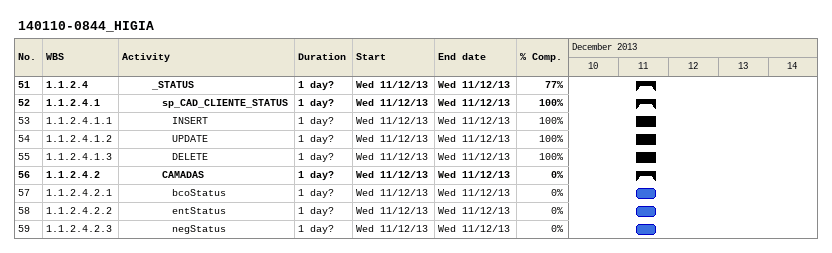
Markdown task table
140110-0844_HIGIA

| ID | WBS | Task | Duration | Start | Finish | % complete |
|---|---|---|---|---|---|---|
| 51 | 1.1.2.4 | **_STATUS** | 1d? | 2013-12-11 | 2013-12-11 | 77 |
| 52 | 1.1.2.4.1 | **sp_CAD_CLIENTE_STATUS** | 1d? | 2013-12-11 | 2013-12-11 | 100 |
| 53 | 1.1.2.4.1.1 | INSERT | 1d? | 2013-12-11 | 2013-12-11 | 100 |
| 54 | 1.1.2.4.1.2 | UPDATE | 1d? | 2013-12-11 | 2013-12-11 | 100 |
| 55 | 1.1.2.4.1.3 | DELETE | 1d? | 2013-12-11 | 2013-12-11 | 100 |
| 56 | 1.1.2.4.2 | **CAMADAS** | 1d? | 2013-12-11 | 2013-12-11 | 0 |
| 57 | 1.1.2.4.2.1 | bcoStatus | 1d? | 2013-12-11 | 2013-12-11 | 0 |
| 58 | 1.1.2.4.2.2 | entStatus | 1d? | 2013-12-11 | 2013-12-11 | 0 |
| 59 | 1.1.2.4.2.3 | negStatus | 1d? | 2013-12-11 | 2013-12-11 | 0 |
